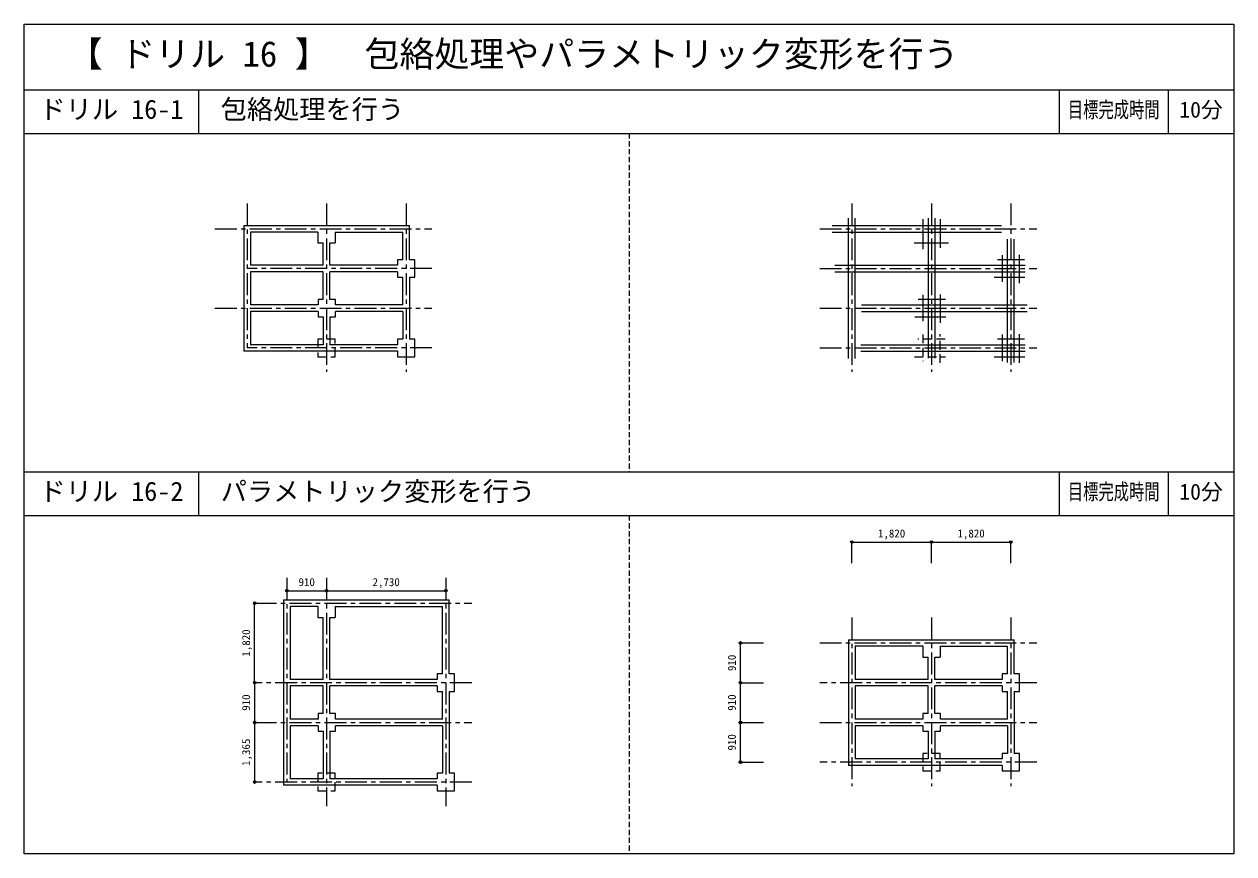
# Model space of a CAD drawing. Units: millimetres at full size, sheet at 1:100. Extents: x -13850 to 13850, y -9500 to 9500.
import ezdxf
from ezdxf.enums import TextEntityAlignment as Align

# ---------------------------------------------------------------- set-up
doc = ezdxf.new("R2010")
doc.units = ezdxf.units.MM
doc.header["$LTSCALE"] = 100
doc.header["$PDMODE"] = 32
doc.header["$PDSIZE"] = 60
for name, pattern in [('CHAIN1', [8, 5, -1, 1, -1]), ('DASHED1', [1.8, 1.2, -0.6]), ('DASHED2', [3, 2, -1])]:
    doc.linetypes.add(name, pattern=pattern)
for name, color, linetype in [('0-0', 7, 'Continuous'), ('D-0', 4, 'Continuous'), ('E-0', 7, 'Continuous'), ('F-0', 7, 'Continuous')]:
    doc.layers.add(name, color=color, linetype=linetype)
doc.styles.add('ＭＳ ゴシック', font='')
doc.styles.get('ＭＳ ゴシック').set_extended_font_data('MS Gothic')

msp = doc.modelspace()

# ---------------------------------------------------------------- linework, layer by layer
at = {"layer": '0-0', "color": 4, "linetype": 'CHAIN1'}
for p, q in [((5105, 5395.5), (5105, 1534.8)), ((6925, 5395.5), (6925, 1534.8)), ((8745, 5395.5), (8745, 1534.8)), ((4367.4, 4814.5), (9337.8, 4814.5)), ((4367.4, 3904.5), (9337.8, 3904.5)), ((4367.4, 2994.5), (9337.8, 2994.5)), ((4367.4, 2084.5), (9337.8, 2084.5)), ((5105, -4090.4), (5105, -7951.2)), ((6925, -4090.4), (6925, -7951.2)), ((8745, -4090.4), (8745, -7951.2)), ((4367.4, -4671.4), (9337.8, -4671.4)), ((9337.8, -5581.4), (4367.4, -5581.4)), ((4367.4, -6491.4), (9337.8, -6491.4)), ((9337.8, -7401.4), (4367.4, -7401.4))]:
    msp.add_line(p, q, dxfattribs=at)
at = {"layer": '0-0'}
for p, q in [((5030, 1840.4), (5030, 5059.1)), ((5180, 1840.4), (5180, 5059.1)), ((6725, 5038.2), (6725, 4350)), ((6850, 5059.7), (6850, 1848.7)), ((7000, 5059.7), (7000, 1848.7)), ((7125, 5038.2), (7125, 4380.4)), ((4654, 4889.5), (8529.1, 4889.5)), ((4654, 4739.5), (8529.1, 4739.5)), ((6531.2, 4489.5), (7319.2, 4489.5)), ((8670, 1749.1), (8670, 4578.2)), ((8820, 1749.1), (8820, 4578.2)), ((8545, 4211.3), (8545, 3602.6)), ((8945, 3565.4), (8945, 4218.1)), ((4711.1, 3979.5), (9071.1, 3979.5)), ((9060, 4104.5), (8437.8, 4104.5)), ((4711.1, 3829.5), (9071.1, 3829.5)), ((8360, 3704.5), (9066.8, 3704.5)), ((5325.6, 3069.5), (9116.8, 3069.5)), ((7247, 3197.2), (6624.7, 3197.2)), ((6731.9, 3303.9), (6731.9, 2695.2)), ((7131.9, 2658), (7131.9, 3310.7)), ((5325.6, 2919.5), (9116.8, 2919.5)), ((6546.9, 2797.2), (7253.7, 2797.2)), ((9060, 2284.5), (8437.8, 2284.5)), ((8545, 2391.3), (8545, 1782.6)), ((8945, 1745.4), (8945, 2398.1)), ((5310.4, 2159.5), (9071.1, 2159.5)), ((5310.4, 2009.5), (9071.1, 2009.5)), ((8360, 1884.5), (9066.8, 1884.5)), ((5030, -4596.4), (8820, -4596.4)), ((5030, -4596.4), (5030, -7476.4)), ((8820, -5381.4), (8820, -4596.4)), ((6725, -4746.4), (5180, -4746.4)), ((5180, -4746.4), (5180, -5506.4)), ((6725, -4746.4), (6725, -4996.4)), ((7125, -4746.4), (7125, -4996.4)), ((7125, -4746.4), (8670, -4746.4)), ((8670, -5381.4), (8670, -4746.4)), ((6725, -4996.4), (6850, -4996.4)), ((6850, -5506.4), (6850, -4996.4)), ((7000, -4996.4), (7125, -4996.4)), ((7000, -5506.4), (7000, -4996.4)), ((6850, -5506.4), (5180, -5506.4)), ((8545, -5506.4), (7000, -5506.4)), ((8545, -5381.4), (8545, -5506.4)), ((8670, -5381.4), (8545, -5381.4)), ((5180, -5656.4), (5180, -6416.4)), ((6850, -5656.4), (5180, -5656.4)), ((6850, -6288.8), (6850, -5656.4)), ((7000, -6288.8), (7000, -5656.4)), ((8545, -5656.4), (7000, -5656.4)), ((8670, -6416.4), (8670, -5781.4)), ((8820, -5781.4), (8820, -7201.4)), ((6731.9, -6288.8), (6731.9, -6416.4)), ((6850, -6288.8), (6731.9, -6288.8)), ((6731.9, -6416.4), (5180, -6416.4)), ((5180, -6566.4), (5180, -7326.4)), ((6731.9, -6566.4), (5180, -6566.4)), ((8670, -6416.4), (7131.9, -6416.4)), ((8670, -6566.4), (7131.9, -6566.4)), ((8670, -6566.4), (8670, -7201.4)), ((6850, -6688.8), (6850, -7326.4)), ((7000, -6688.8), (7000, -7326.4)), ((8545, -7201.4), (8545, -7326.4)), ((8670, -7201.4), (8545, -7201.4)), ((8545, -7476.4), (5030, -7476.4)), ((6850, -7326.4), (5180, -7326.4)), ((8545, -7326.4), (7000, -7326.4))]:
    msp.add_line(p, q, dxfattribs=at)
at = {"layer": '0-0', "linetype": 'DASHED2'}
for p, q in [((7240, 2284.5), (6617.8, 2284.5)), ((6725, 2391.3), (6725, 1782.6)), ((7125, 1745.4), (7125, 2398.1)), ((6540, 1884.5), (7246.8, 1884.5))]:
    msp.add_line(p, q, dxfattribs=at)
at = {"layer": '0-0'}
for points in [[(8820, -5781.4), (8945, -5781.4), (8945, -5381.4), (8820, -5381.4)], [(8545, -5656.4), (8545, -5781.4), (8670, -5781.4)], [(7131.9, -6416.4), (7131.9, -6288.8), (7000, -6288.8)], [(6731.9, -6566.4), (6731.9, -6688.8), (6850, -6688.8)], [(7000, -6688.8), (7131.9, -6688.8), (7131.9, -6566.4)], [(8545, -7476.4), (8545, -7601.4), (8945, -7601.4), (8945, -7201.4), (8820, -7201.4)]]:
    msp.add_lwpolyline(points, dxfattribs=at)
at = {"layer": '0-0', "linetype": 'DASHED2'}
msp.add_lwpolyline([(7125, -7201.4), (6725, -7201.4), (6725, -7601.4), (7125, -7601.4)], close=True, dxfattribs=at)
at = {"layer": 'D-0'}
for p, q in [((5105, -2360.6), (6925, -2360.6)), ((5105, -2840.1), (5105, -2360.6)), ((6925, -2360.6), (8745, -2360.6)), ((6925, -2840.1), (6925, -2360.6)), ((8745, -2840.1), (8745, -2360.6)), ((-7835, -3474.2), (-6925, -3474.2)), ((-6925, -3474.2), (-4195, -3474.2)), ((-8572.6, -5581.4), (-8572.6, -3761.4)), ((2551.7, -5581.4), (2551.7, -4671.4)), ((2551.7, -4671.4), (3076.7, -4671.4)), ((-8572.6, -5581.4), (-8572.6, -6491.4)), ((2551.7, -6491.4), (2551.7, -5581.4)), ((2551.7, -5581.4), (3076.7, -5581.4)), ((-8572.6, -6491.4), (-8572.6, -7856.4)), ((2551.7, -7401.4), (2551.7, -6491.4)), ((2551.7, -6491.4), (3076.7, -6491.4)), ((2551.7, -7401.4), (3076.7, -7401.4))]:
    msp.add_line(p, q, dxfattribs=at)
at = {"layer": 'D-0', "color": 7}
for p in [(5105, -2360.6), (6925, -2360.6), (8745, -2360.6), (-7835, -3474.2), (-6925, -3474.2), (-4195, -3474.2), (-8572.6, -3761.4), (2551.7, -4671.4), (-8572.6, -5581.4), (2551.7, -5581.4), (-8572.6, -6491.4), (2551.7, -6491.4), (2551.7, -7401.4), (-8572.6, -7856.4)]:
    msp.add_point(p, dxfattribs=at)
at = {"layer": 'E-0', "color": 4, "linetype": 'CHAIN1'}
for p, q in [((-8745, 5395.5), (-8745, 2084.5)), ((-6925, 5395.5), (-6925, 1534.8)), ((-5105, 5395.5), (-5105, 1534.8)), ((-9482.6, 4814.5), (-4512.2, 4814.5)), ((-4512.2, 3904.5), (-8745, 3904.5)), ((-9482.6, 2994.5), (-4512.2, 2994.5)), ((-4512.2, 2084.5), (-8745, 2084.5)), ((-7835, -3180.4), (-7835, -7856.4)), ((-6925, -3180.4), (-6925, -8406.2)), ((-4195, -3180.4), (-4195, -8406.2)), ((-8572.6, -3761.4), (-3602.2, -3761.4)), ((-3602.2, -5581.4), (-8572.6, -5581.4)), ((-8572.6, -6491.4), (-3602.2, -6491.4)), ((-3602.2, -7856.4), (-8572.6, -7856.4))]:
    msp.add_line(p, q, dxfattribs=at)
at = {"layer": 'E-0'}
for p, q in [((-8820, 4889.5), (-5030, 4889.5)), ((-8820, 4889.5), (-8820, 2009.5)), ((-7125, 4739.5), (-8670, 4739.5)), ((-8670, 4739.5), (-8670, 3979.5)), ((-7125, 4739.5), (-7125, 4489.5)), ((-6725, 4739.5), (-6725, 4489.5)), ((-6725, 4739.5), (-5180, 4739.5)), ((-5180, 4104.5), (-5180, 4739.5)), ((-5030, 4104.5), (-5030, 4889.5)), ((-7125, 4489.5), (-7000, 4489.5)), ((-7000, 3979.5), (-7000, 4489.5)), ((-6850, 4489.5), (-6725, 4489.5)), ((-6850, 3979.5), (-6850, 4489.5)), ((-7000, 3979.5), (-8670, 3979.5)), ((-5305, 3979.5), (-6850, 3979.5)), ((-5305, 4104.5), (-5305, 3979.5)), ((-5180, 4104.5), (-5305, 4104.5)), ((-8670, 3829.5), (-8670, 3069.5)), ((-7000, 3829.5), (-8670, 3829.5)), ((-7000, 3197.2), (-7000, 3829.5)), ((-6850, 3197.2), (-6850, 3829.5)), ((-5305, 3829.5), (-6850, 3829.5)), ((-5180, 3069.5), (-5180, 3704.5)), ((-5030, 3704.5), (-5030, 2284.5)), ((-7118.1, 3069.5), (-8670, 3069.5)), ((-7118.1, 3197.2), (-7118.1, 3069.5)), ((-7000, 3197.2), (-7118.1, 3197.2)), ((-5180, 3069.5), (-6718.1, 3069.5)), ((-8670, 2919.5), (-8670, 2159.5)), ((-7118.1, 2919.5), (-8670, 2919.5)), ((-7000, 2797.2), (-7000, 2159.5)), ((-6850, 2797.2), (-6850, 2159.5)), ((-5180, 2919.5), (-6718.1, 2919.5)), ((-5180, 2919.5), (-5180, 2284.5)), ((-5305, 2284.5), (-5305, 2159.5)), ((-5180, 2284.5), (-5305, 2284.5)), ((-5305, 2009.5), (-8820, 2009.5)), ((-7000, 2159.5), (-8670, 2159.5)), ((-5305, 2159.5), (-6850, 2159.5)), ((-7910, -3686.4), (-7910, -7931.4)), ((-7910, -3686.4), (-4120, -3686.4)), ((-7125, -3836.4), (-7125, -4086.4)), ((-6725, -3836.4), (-6725, -4086.4)), ((-6725, -3836.4), (-4270, -3836.4)), ((-4270, -5381.4), (-4270, -3836.4)), ((-4120, -5381.4), (-4120, -3686.4)), ((-7125, -4086.4), (-7000, -4086.4)), ((-7000, -5506.4), (-7000, -4086.4)), ((-6850, -4086.4), (-6725, -4086.4)), ((-6850, -5506.4), (-6850, -4086.4)), ((-7000, -5506.4), (-7760, -5506.4)), ((-4395, -5506.4), (-6850, -5506.4)), ((-4395, -5381.4), (-4395, -5506.4)), ((-4270, -5381.4), (-4395, -5381.4)), ((-7000, -5656.4), (-7760, -5656.4)), ((-7760, -5656.4), (-7760, -6416.4)), ((-7000, -6288.8), (-7000, -5656.4)), ((-4395, -5656.4), (-6850, -5656.4)), ((-6850, -6288.8), (-6850, -5656.4)), ((-4270, -6416.4), (-4270, -5781.4)), ((-4120, -5781.4), (-4120, -7656.4)), ((-7118.1, -6288.8), (-7118.1, -6416.4)), ((-7000, -6288.8), (-7118.1, -6288.8)), ((-7118.1, -6416.4), (-7760, -6416.4)), ((-7760, -6566.4), (-7760, -7781.4)), ((-7118.1, -6566.4), (-7760, -6566.4)), ((-4270, -6416.4), (-6718.1, -6416.4)), ((-4270, -6566.4), (-6718.1, -6566.4)), ((-4270, -6566.4), (-4270, -7656.4)), ((-7000, -6688.8), (-7000, -7781.4)), ((-6850, -6688.8), (-6850, -7781.4)), ((-4395, -7656.4), (-4395, -7781.4)), ((-4270, -7656.4), (-4395, -7656.4)), ((-4395, -7931.4), (-7910, -7931.4)), ((-7000, -7781.4), (-7760, -7781.4)), ((-4395, -7781.4), (-6850, -7781.4))]:
    msp.add_line(p, q, dxfattribs=at)
for points in [[(-5030, 3704.5), (-4905, 3704.5), (-4905, 4104.5), (-5030, 4104.5)], [(-5305, 3829.5), (-5305, 3704.5), (-5180, 3704.5)], [(-6718.1, 3069.5), (-6718.1, 3197.2), (-6850, 3197.2)], [(-7118.1, 2919.5), (-7118.1, 2797.2), (-7000, 2797.2)], [(-6850, 2797.2), (-6718.1, 2797.2), (-6718.1, 2919.5)], [(-5305, 2009.5), (-5305, 1884.5), (-4905, 1884.5), (-4905, 2284.5), (-5030, 2284.5)], [(-7125, -3836.4), (-7760, -3836.4), (-7760, -5506.4)], [(-4120, -5781.4), (-3995, -5781.4), (-3995, -5381.4), (-4120, -5381.4)], [(-4395, -5656.4), (-4395, -5781.4), (-4270, -5781.4)], [(-6718.1, -6416.4), (-6718.1, -6288.8), (-6850, -6288.8)], [(-7118.1, -6566.4), (-7118.1, -6688.8), (-7000, -6688.8)], [(-6850, -6688.8), (-6718.1, -6688.8), (-6718.1, -6566.4)], [(-4395, -7931.4), (-4395, -8056.4), (-3995, -8056.4), (-3995, -7656.4), (-4120, -7656.4)]]:
    msp.add_lwpolyline(points, dxfattribs=at)
at = {"layer": 'E-0', "linetype": 'DASHED2'}
for points in [[(-6725, 2284.5), (-7125, 2284.5), (-7125, 1884.5), (-6725, 1884.5)], [(-6725, -7656.4), (-7125, -7656.4), (-7125, -8056.4), (-6725, -8056.4)]]:
    msp.add_lwpolyline(points, close=True, dxfattribs=at)
at = {"layer": 'F-0', "color": 6}
for p, q in [((-13850, 9500), (13850, 9500)), ((-13850, -9500), (-13850, 9500)), ((-13850, 8000), (13850, 8000))]:
    msp.add_line(p, q, dxfattribs=at)
at = {"layer": 'F-0'}
for p, q in [((-9850, 7000), (-9850, 8000)), ((9850, 8000), (9850, 7000)), ((12350, 8000), (12350, 7000)), ((-13850, 7000), (13850, 7000)), ((-13850, -750), (13850, -750)), ((-9850, -1750), (-9850, -750)), ((9850, -750), (9850, -1750)), ((12350, -750), (12350, -1750)), ((-13850, -1750), (13850, -1750))]:
    msp.add_line(p, q, dxfattribs=at)
at = {"layer": 'F-0', "linetype": 'DASHED1'}
for p, q in [((0, 7000), (0, -750)), ((0, -1750), (0, -9500))]:
    msp.add_line(p, q, dxfattribs=at)
at = {"layer": 'F-0', "color": 6}
msp.add_lwpolyline([(13850, 9500), (13850, -9500), (-13850, -9500)], dxfattribs=at)

# ---------------------------------------------------------------- texts
at = {"layer": 'D-0', "style": 'ＭＳ ゴシック'}
for s, p in [('1,820', (5702.5, -2310.6)), ('1,820', (7522.5, -2310.6)), ('910', (-7567.5, -3424.2)), ('2,730', (-5872.5, -3424.2))]:
    msp.add_text(s, height=183.3, dxfattribs=at).set_placement(p, align=Align.BOTTOM_LEFT)
for s, p in [('1,820', (-8622.6, -4983.9)), ('910', (2501.7, -5313.9)), ('910', (-8622.6, -6223.9)), ('910', (2501.7, -6223.9)), ('1,365', (-8622.6, -7486.4)), ('910', (2501.7, -7133.9))]:
    msp.add_text(s, height=183.3, rotation=90, dxfattribs=at).set_placement(p, align=Align.BOTTOM_LEFT)
at = {"layer": 'F-0', "style": 'ＭＳ ゴシック'}
for s, height, p in [('【 ドリル 16 】\u3000包絡処理やパラメトリック変形を行う', 586.5, (-12850, 8350)), ('ドリル 16-1', 439.9, (-13500, 7200)), ('包絡処理を行う', 439.9, (-9350, 7200)), ('10分', 366.6, (12600, 7250)), ('ドリル 16-2', 439.9, (-13500, -1550)), ('パラメトリック変形を行う', 439.9, (-9350, -1550)), ('10分', 366.6, (12600, -1500))]:
    msp.add_text(s, height=height, dxfattribs=at).set_placement(p, align=Align.BOTTOM_LEFT)
at = {"layer": 'F-0', "style": 'ＭＳ ゴシック', "width": 0.7}
for p in [(10050, 7250), (10050, -1500)]:
    msp.add_text('目標完成時間', height=366.6, dxfattribs=at).set_placement(p, align=Align.BOTTOM_LEFT)

doc.saveas('drawing.dxf')
